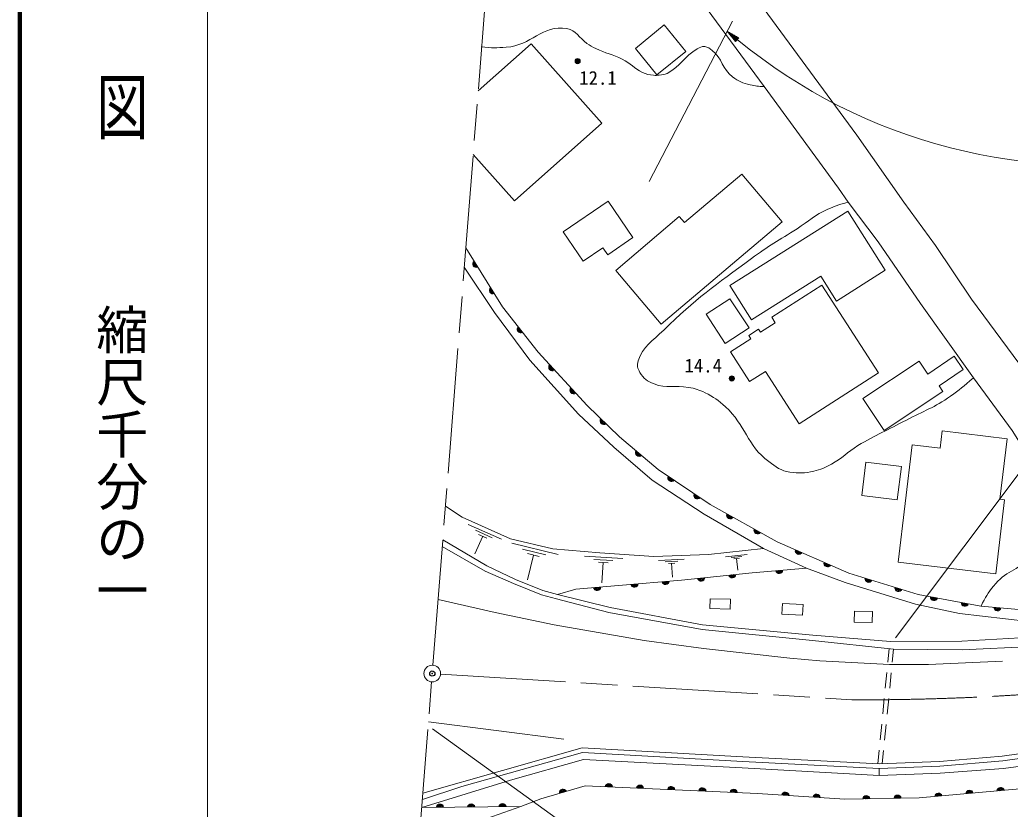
# Model space of a CAD drawing. Units: millimetres, scale not verified. Extents: x 40000 to 680000, y 20000 to 380000.
# Drawn here: x 40000 to 135046, y 242493 to 318249 of the extents above; entities that cross this region are included whole.
import ezdxf
from ezdxf.enums import TextEntityAlignment as Align

# ---------------------------------------------------------------- set-up
doc = ezdxf.new("R2010")
doc.units = ezdxf.units.MM
doc.header["$LTSCALE"] = 1000
doc.header["$PDMODE"] = 32
doc.header["$PDSIZE"] = 500
doc.linetypes.add('CHAIN', pattern=[18.5, 12, -1.5, 3.5, -1.5])
for name, color, linetype, lineweight in [('M-BGD', 7, 'Continuous', 13), ('M-BMK', 2, 'CHAIN', 13), ('M-BMK-SRVR', 3, 'Continuous', 13), ('M-STR-HTXT', 7, 'Continuous', 13), ('M-STR-STRC', 7, 'Continuous', 13), ('M-STR-STRD', 7, 'Continuous', 13), ('M-TTL', 2, 'Continuous', 140), ('M-TTL-BAND', 7, 'Continuous', 13)]:
    doc.layers.add(name, color=color, linetype=linetype, lineweight=lineweight)
doc.layers.add('M-OTRS', color=6, linetype='Continuous')
doc.styles.add('@ＭＳ ゴシック', font='')
doc.styles.add('ＭＳ ゴシック', font='')
doc.styles.get('@ＭＳ ゴシック').set_extended_font_data('@MS Gothic')
doc.styles.get('ＭＳ ゴシック').set_extended_font_data('MS Gothic')

msp = doc.modelspace()

# ---------------------------------------------------------------- linework, layer by layer
at = {"layer": 'M-BGD'}
for p, q in [((83513, 305316), (87473, 300864)), ((83025, 269828), (86212, 268406)), ((83727, 269260), (85320, 268549)), ((84428, 268692), (83670, 266993)), ((84030, 268870), (84827, 268514)), ((87207, 268010), (91650, 266939)), ((88246, 267446), (90468, 266910)), ((89285, 266882), (88714, 264513)), ((88730, 267016), (89841, 266748)), ((94194, 266773), (97856, 266541)), ((95094, 266471), (96925, 266355)), ((95536, 266198), (96452, 266140)), ((95994, 266169), (95870, 264215)), ((101303, 266357), (103773, 266485)), ((101929, 266224), (103164, 266289)), ((107733, 266718), (109799, 266933)), ((108264, 266634), (109297, 266741)), ((108536, 266523), (109053, 266577)), ((108795, 266550), (108909, 265448)), ((102246, 266076), (102864, 266108)), ((102555, 266092), (102624, 264774)), ((123299, 256611), (123424, 257903)), ((123861, 257857), (123735, 256590)), ((123058, 254122), (123203, 255615)), ((123636, 255595), (123488, 254102)), ((122818, 251634), (122962, 253127)), ((123388, 253107), (123240, 251614)), ((122578, 249145), (122722, 250639)), ((123141, 250619), (122992, 249127)), ((122357, 246858), (122482, 248150)), ((122893, 248132), (122767, 246864)), ((122461, 246396), (122457, 245725))]:
    msp.add_line(p, q, dxfattribs=at)
for points in [[(95700, 330045), (96800, 329368), (98748, 327674), (100780, 325558), (102727, 323356), (105521, 319885), (111448, 311842), (118560, 302105), (119491, 300750), (122370, 296940), (126434, 291014), (131514, 283902), (135239, 278822), (136086, 277467), (138033, 274842), (139049, 273742), (141410, 271649)], [(103320, 329368), (104082, 328606), (105521, 326574), (107638, 324118), (110178, 320986), (120338, 307185), (124825, 300750), (127873, 296602), (131344, 291437), (137610, 282970), (139557, 280261), (140742, 278737), (141758, 277636), (143452, 276112), (144891, 275012), (145822, 274419), (147092, 273742), (148278, 273234), (150310, 272641), (151580, 272387), (152765, 272302)], [(87473, 300864), (95854, 308322), (89067, 315949), (83995, 311436)], [(82805, 296353), (86339, 290718), (89731, 286341), (94436, 281219), (97561, 278227), (101254, 275102), (106261, 271720), (112689, 268160), (119560, 265141), (126201, 263108), (132220, 261972), (138399, 261430), (145128, 261377), (148839, 261670), (155569, 262646), (162689, 264413), (171797, 268089), (179878, 271689)], [(82660, 294514), (85546, 290164), (88940, 285600), (93619, 280398), (96993, 277224), (100695, 274059), (105693, 270796), (111370, 267498), (115507, 265616), (119223, 264234), (125969, 262168), (130187, 261262), (136801, 260498), (144897, 260178), (148981, 260529), (155755, 261697), (160372, 262843), (169460, 266042), (180293, 270768)], [(111370, 267498), (106079, 266948), (100841, 266752), (95657, 267081), (91147, 267472), (87098, 268448), (82464, 270517), (80850, 271559)], [(91608, 263095), (96651, 261834), (105511, 260192), (116111, 259189), (123568, 258576), (130404, 258603), (137116, 259011), (143987, 259766), (148284, 260352), (156416, 261710), (160305, 262722), (169449, 265980), (180318, 270712)], [(91493, 262680), (96531, 261364), (105471, 259743), (116062, 258678), (123861, 257857), (130430, 257798), (137196, 258101), (144086, 258967), (148405, 259556), (156584, 260922), (160542, 261952), (169745, 265231), (180725, 269808)], [(80596, 268349), (84826, 265847), (87560, 264551), (90206, 263485), (91608, 263095)], [(80546, 267714), (84644, 265345), (87387, 264156), (90067, 263077), (91493, 262680)], [(91608, 263095), (93348, 263601), (97468, 263956), (103505, 264471), (110269, 265190), (115507, 265616)], [(78678, 244031), (93963, 248383), (109399, 247526), (122464, 246852), (128257, 247082), (134289, 247577), (141353, 248569), (144053, 249039), (149087, 249731), (156091, 251208), (161524, 252641), (171458, 255842), (177148, 258110), (184619, 261523)], [(78630, 243419), (82435, 244664), (94016, 247923), (109375, 247070), (122461, 246396), (128285, 246626), (134339, 247124), (141424, 248118), (144123, 248588), (149165, 249281), (156197, 250763), (161648, 252202), (171804, 255229), (177504, 257440), (184988, 260787)], [(78570, 242669), (87092, 245279), (94090, 247248), (109322, 246458), (122457, 245725), (128325, 245958), (134391, 246400), (141317, 247328), (144274, 247749), (149280, 248621), (156351, 250112), (161829, 251557), (172021, 254595), (177743, 256916), (185267, 260423)], [(185267, 260423), (185853, 259495), (183563, 258447), (172217, 253769), (163321, 250395), (154195, 247474), (145494, 245503), (135960, 244438), (126318, 243586), (119163, 243461), (110782, 244012), (94252, 244749), (89990, 243488), (88073, 242751), (78570, 242669)], [(78281, 238998), (82648, 240847), (88073, 242751)]]:
    msp.add_lwpolyline(points, dxfattribs=at)
for points in [[(101145, 312956), (103915, 315211), (101844, 317756), (99074, 315501)], [(101546, 289048), (113155, 298876), (109286, 303446), (103776, 298782), (103288, 299359), (97189, 294195)], [(98840, 297354), (96453, 300850), (92148, 297910), (94074, 295089), (95965, 296380), (96426, 295706)], [(108144, 292747), (119451, 299899), (123050, 294209), (118379, 291254), (116858, 293659), (110222, 289462)], [(114795, 279473), (122402, 284363), (116979, 292799), (112163, 289703), (112504, 289173), (111090, 288263), (110898, 288562), (109949, 287951), (110155, 287630), (108197, 286372), (110025, 283529), (111555, 284513)], [(105862, 289987), (107701, 287180), (109981, 288673), (108142, 291481)], [(126307, 285496), (120913, 281906), (122956, 278837), (128584, 282582), (128217, 283133), (130536, 284676), (129685, 285954), (127133, 284255)], [(124284, 266206), (125632, 277457), (128318, 277135), (128517, 278794), (134755, 278047), (134061, 272246), (134505, 272193), (133654, 265084)], [(120806, 272595), (124214, 272182), (124602, 275385), (121194, 275798)], [(106234, 261759), (108188, 261705), (108213, 262638), (106260, 262691)], [(113133, 261208), (115130, 261102), (115185, 262125), (113187, 262231)], [(120084, 260436), (121815, 260409), (121831, 261474), (120100, 261500)]]:
    msp.add_lwpolyline(points, close=True, dxfattribs=at)
for centre, radius in [((93532, 314283), 250), ((93532, 314283), 204), ((93532, 314283), 159), ((93532, 314283), 114), ((93532, 314283), 68.2), ((93532, 314283), 22.7), ((108323, 283830), 250), ((108323, 283830), 204), ((108323, 283830), 159), ((108323, 283830), 114), ((108323, 283830), 68.2), ((108323, 283830), 22.7)]:
    msp.add_circle(centre, radius, dxfattribs=at)
for centre, radius, start, end in [((83821, 294835), 354, 130.89092, 293.2961), ((83821, 294835), 283, 133.11496, 291.07206), ((83821, 294835), 212, 136.86129, 287.32573), ((83821, 294835), 142, 144.57302, 279.61401), ((83821, 294835), 100, 154.89068, 269.29634), ((85415, 292294), 354, 130.89092, 293.2961), ((85415, 292294), 283, 133.11496, 291.07206), ((85415, 292294), 212, 136.86129, 287.32573), ((85415, 292294), 142, 144.57302, 279.61401), ((85415, 292294), 100, 154.89068, 269.29634), ((88078, 288563), 354, 136.56765, 298.97283), ((88078, 288563), 283, 138.79169, 296.74879), ((88078, 288563), 212, 142.53801, 293.00246), ((88078, 288563), 142, 150.24974, 285.29073), ((88078, 288563), 100, 160.56741, 274.97307), ((91108, 284922), 354, 141.36626, 303.77144), ((91108, 284922), 283, 143.5903, 301.5474), ((91108, 284922), 212, 147.33662, 297.80107), ((91108, 284922), 142, 155.04835, 290.08934), ((91108, 284922), 100, 165.36602, 279.77168), ((93138, 282712), 354, 141.36626, 303.77144), ((93138, 282712), 283, 143.5903, 301.5474), ((93138, 282712), 212, 147.33662, 297.80107), ((93138, 282712), 142, 155.04835, 290.08934), ((93138, 282712), 100, 165.36602, 279.77168), ((96036, 279762), 354, 145.04458, 307.44976), ((96036, 279762), 283, 147.26862, 305.22572), ((96036, 279762), 212, 151.01495, 301.4794), ((96036, 279762), 142, 158.72668, 293.76767), ((96036, 279762), 100, 169.04434, 283.45), ((99442, 276706), 354, 148.56105, 310.96623), ((99442, 276706), 283, 150.78509, 308.74219), ((99442, 276706), 212, 154.53142, 304.99587), ((99442, 276706), 142, 162.24315, 297.28414), ((99442, 276706), 100, 172.56081, 286.96647), ((102545, 274295), 354, 154.75713, 317.16231), ((102545, 274295), 283, 156.98117, 314.93827), ((102545, 274295), 212, 160.72749, 311.19194), ((102545, 274295), 142, 168.43922, 303.48021), ((102545, 274295), 100, 178.75689, 293.16255), ((105031, 272616), 354, 154.75713, 317.16231), ((105031, 272616), 283, 156.98117, 314.93827), ((105031, 272616), 212, 160.72749, 311.19194), ((105031, 272616), 142, 168.43922, 303.48021), ((105031, 272616), 100, 178.75689, 293.16255), ((108189, 270714), 354, 159.81677, 322.22195), ((108189, 270714), 283, 162.04081, 319.99791), ((108189, 270714), 212, 165.78714, 316.25158), ((108189, 270714), 142, 173.49887, 308.53985), ((108189, 270714), 100, 183.81653, 298.22219), ((110813, 269260), 354, 159.81677, 322.22195), ((110813, 269260), 283, 162.04081, 319.99791), ((110813, 269260), 212, 165.78714, 316.25158), ((110813, 269260), 142, 173.49887, 308.53985), ((110813, 269260), 100, 183.81653, 298.22219), ((114773, 267303), 354, 165.08266, 327.48783), ((114773, 267303), 283, 167.30669, 325.2638), ((114773, 267303), 212, 171.05302, 321.51747), ((114773, 267303), 142, 178.76475, 313.80574), ((114773, 267303), 100, 189.08241, 303.48808), ((117520, 266097), 354, 165.08266, 327.48783), ((117520, 266097), 283, 167.30669, 325.2638), ((117520, 266097), 212, 171.05302, 321.51747), ((112884, 265457), 354, 193.44852, 355.8537), ((112884, 265457), 283, 195.67256, 353.62966), ((112884, 265457), 212, 199.41888, 349.88333), ((112884, 265457), 142, 207.13061, 342.1716), ((112884, 265457), 100, 217.44828, 331.85394), ((117520, 266097), 142, 178.76475, 313.80574), ((117520, 266097), 100, 189.08241, 303.48808), ((101976, 264395), 354, 193.6726, 356.07778), ((101976, 264395), 283, 195.89664, 353.85374), ((101976, 264395), 212, 199.64297, 350.10742), ((101976, 264395), 142, 207.3547, 342.39569), ((101976, 264395), 100, 217.67236, 332.07803), ((105390, 264726), 354, 194.86512, 357.2703), ((105390, 264726), 283, 197.08916, 355.04626), ((105390, 264726), 212, 200.83549, 351.29993), ((105390, 264726), 142, 208.54722, 343.58821), ((105390, 264726), 100, 218.86488, 333.27054), ((108373, 265043), 354, 194.86512, 357.2703), ((108373, 265043), 283, 197.08916, 355.04626), ((108373, 265043), 212, 200.83549, 351.29993), ((108373, 265043), 142, 208.54722, 343.58821), ((108373, 265043), 100, 218.86488, 333.27054), ((121462, 264616), 354, 171.77546, 334.18063), ((121462, 264616), 283, 173.99949, 331.9566), ((121462, 264616), 212, 177.74582, 328.21027), ((121462, 264616), 142, 185.45755, 320.49854), ((121462, 264616), 100, 195.77521, 310.18088), ((95403, 263832), 354, 193.72452, 356.1297), ((95403, 263832), 283, 195.94856, 353.90566), ((95403, 263832), 212, 199.69489, 350.15933), ((95403, 263832), 142, 207.40662, 342.4476), ((95403, 263832), 100, 217.72428, 332.12994), ((98987, 264140), 354, 193.6726, 356.07778), ((98987, 264140), 283, 195.89664, 353.85374), ((98987, 264140), 212, 199.64297, 350.10742), ((98987, 264140), 142, 207.3547, 342.39569), ((98987, 264140), 100, 217.67236, 332.07803), ((124331, 263737), 354, 171.77546, 334.18063), ((124331, 263737), 283, 173.99949, 331.9566), ((124331, 263737), 212, 177.74582, 328.21027), ((124331, 263737), 142, 185.45755, 320.49854), ((124331, 263737), 100, 195.77521, 310.18088), ((127746, 262871), 354, 178.10634, 340.51152), ((127746, 262871), 283, 180.33038, 338.28748), ((127746, 262871), 212, 184.07671, 334.54115), ((127746, 262871), 142, 191.78843, 326.82942), ((127746, 262871), 100, 202.1061, 316.51176), ((130694, 262315), 354, 178.10634, 340.51152), ((130694, 262315), 283, 180.33038, 338.28748), ((130694, 262315), 212, 184.07671, 334.54115), ((130694, 262315), 142, 191.78843, 326.82942), ((130694, 262315), 100, 202.1061, 316.51176), ((133820, 261886), 354, 183.7886, 346.19378), ((133820, 261886), 283, 186.01264, 343.96974), ((133820, 261886), 212, 189.75896, 340.22341), ((133820, 261886), 142, 197.47069, 332.51168), ((133820, 261886), 100, 207.78835, 322.19402), ((92136, 244066), 354, 25.27738, 187.68256), ((92136, 244066), 283, 27.50142, 185.45852), ((92136, 244066), 212, 31.24775, 181.7122), ((96520, 244593), 354, 6.2451, 168.65028), ((96520, 244593), 283, 8.46914, 166.42624), ((96520, 244593), 212, 12.21546, 162.67991), ((96520, 244593), 142, 19.92719, 154.96818), ((96520, 244593), 100, 30.24486, 144.65052), ((99517, 244460), 354, 6.2451, 168.65028), ((99517, 244460), 283, 8.46914, 166.42624), ((99517, 244460), 212, 12.21546, 162.67991), ((99517, 244460), 142, 19.92719, 154.96818), ((99517, 244460), 100, 30.24486, 144.65052), ((102514, 244326), 354, 6.2451, 168.65028), ((102514, 244326), 283, 8.46914, 166.42624), ((102514, 244326), 212, 12.21546, 162.67991), ((102514, 244326), 142, 19.92719, 154.96818), ((102514, 244326), 100, 30.24486, 144.65052), ((105511, 244193), 354, 6.2451, 168.65028), ((105511, 244193), 283, 8.46914, 166.42624), ((105511, 244193), 212, 12.21546, 162.67991), ((105511, 244193), 142, 19.92719, 154.96818), ((105511, 244193), 100, 30.24486, 144.65052), ((108509, 244059), 354, 6.2451, 168.65028), ((108509, 244059), 283, 8.46914, 166.42624), ((108509, 244059), 212, 12.21546, 162.67991), ((131144, 243958), 354, 13.8491, 176.25428), ((134132, 244222), 354, 13.8491, 176.25428), ((134132, 244222), 283, 16.07314, 174.03024), ((134132, 244222), 212, 19.81947, 170.28391), ((134132, 244222), 142, 27.53119, 162.57218), ((134132, 244222), 100, 37.84886, 152.25452), ((92136, 244066), 142, 38.95948, 174.00047), ((92136, 244066), 100, 49.27714, 163.6828), ((108509, 244059), 142, 19.92719, 154.96818), ((108509, 244059), 100, 30.24486, 144.65052), ((113472, 243781), 354, 5.03974, 167.44492), ((113472, 243781), 283, 7.26378, 165.22088), ((113472, 243781), 212, 11.0101, 161.47455), ((113472, 243781), 142, 18.72183, 153.76282), ((113472, 243781), 100, 29.03949, 143.44516), ((116466, 243584), 354, 5.03974, 167.44492), ((116466, 243584), 283, 7.26378, 165.22088), ((116466, 243584), 212, 11.0101, 161.47455), ((116466, 243584), 142, 18.72183, 153.76282), ((116466, 243584), 100, 29.03949, 143.44516), ((121242, 243443), 354, 9.79252, 172.1977), ((121242, 243443), 283, 12.01656, 169.97366), ((121242, 243443), 212, 15.76289, 166.22734), ((121242, 243443), 142, 23.47462, 158.51561), ((121242, 243443), 100, 33.79228, 148.19794), ((124241, 243496), 354, 9.79252, 172.1977), ((124241, 243496), 283, 12.01656, 169.97366), ((124241, 243496), 212, 15.76289, 166.22734), ((124241, 243496), 142, 23.47462, 158.51561), ((124241, 243496), 100, 33.79228, 148.19794), ((128155, 243694), 354, 13.8491, 176.25428), ((128155, 243694), 283, 16.07314, 174.03024), ((128155, 243694), 212, 19.81947, 170.28391), ((128155, 243694), 142, 27.53119, 162.57218), ((128155, 243694), 100, 37.84886, 152.25452), ((131144, 243958), 283, 16.07314, 174.03024), ((131144, 243958), 212, 19.81947, 170.28391), ((131144, 243958), 142, 27.53119, 162.57218), ((131144, 243958), 100, 37.84886, 152.25452), ((80322, 242630), 354, 9.29472, 171.6999), ((80322, 242630), 283, 11.51876, 169.47586), ((80322, 242630), 212, 15.26508, 165.72953), ((80322, 242630), 142, 22.97681, 158.0178), ((80322, 242630), 100, 33.29448, 147.70014), ((83322, 242656), 354, 9.29472, 171.6999), ((83322, 242656), 283, 11.51876, 169.47586), ((83322, 242656), 212, 15.26508, 165.72953), ((83322, 242656), 142, 22.97681, 158.0178), ((83322, 242656), 100, 33.29448, 147.70014), ((86322, 242682), 354, 9.29472, 171.6999), ((86322, 242682), 283, 11.51876, 169.47586), ((86322, 242682), 212, 15.26508, 165.72953), ((86322, 242682), 142, 22.97681, 158.0178), ((86322, 242682), 100, 33.29448, 147.70014)]:
    msp.add_arc(centre, radius, start, end, dxfattribs=at)
for points, knots in [([(84270, 315652), (85336, 315532), (85742, 315565), (86683, 315619), (89056, 315757), (90154, 317804), (92498, 317413), (93422, 317259), (93650, 316509), (94430, 315990), (94751, 315777), (94927, 315647), (95276, 315482), (96243, 315027), (96866, 314955), (97816, 314466), (98624, 314051), (98947, 313594), (99764, 313196), (100146, 313010), (100394, 312968), (100817, 312921), (101027, 312897), (101148, 312926), (101358, 312952), (101665, 312990), (101861, 312967), (102134, 313112), (103421, 313791), (103771, 314720), (105016, 315473), (105263, 315622), (105439, 315697), (105726, 315673), (106042, 315646), (106203, 315508), (106452, 315313), (107438, 314545), (107388, 313508), (108400, 312773), (108987, 312347), (109388, 312182), (110093, 312011), (110611, 311885), (110839, 311860), (111448, 311842)], [0, 0, 0, 0, 1, 1, 1, 2, 2, 2, 3, 3, 3, 4, 4, 4, 5, 5, 5, 6, 6, 6, 7, 7, 7, 8, 8, 8, 9, 9, 9, 10, 10, 10, 11, 11, 11, 12, 12, 12, 13, 13, 13, 14, 14, 14, 15, 15, 15, 15]), ([(119491, 300750), (118585, 300508), (118283, 300392), (117544, 300073), (116289, 299531), (115741, 298933), (114591, 298194), (112870, 297090), (111849, 296552), (110205, 295336), (106797, 292815), (104824, 291440), (101796, 288474), (100722, 287422), (99801, 286941), (99340, 285510), (99207, 285096), (99282, 284780), (99510, 284410), (99867, 283829), (100231, 283561), (100864, 283309), (102069, 282829), (102890, 283198), (104166, 282970), (104815, 282854), (105186, 282758), (105775, 282462), (106603, 282047), (107035, 281730), (107722, 281108), (109660, 279354), (109764, 277404), (111871, 275858), (112587, 275334), (113024, 274964), (113903, 274842), (114788, 274720), (115320, 274720), (116189, 274927), (116882, 275092), (117253, 275271), (117882, 275604), (118952, 276171), (119384, 276759), (120422, 277382), (122185, 278441), (123265, 278870), (125079, 279838), (126737, 280722), (127784, 281030), (129312, 282124), (130211, 282767), (130549, 283024), (131514, 283902)], [0, 0, 0, 0, 1, 1, 1, 2, 2, 2, 3, 3, 3, 4, 4, 4, 5, 5, 5, 6, 6, 6, 7, 7, 7, 8, 8, 8, 9, 9, 9, 10, 10, 10, 11, 11, 11, 12, 12, 12, 13, 13, 13, 14, 14, 14, 15, 15, 15, 16, 16, 16, 17, 17, 17, 18, 18, 18, 18]), ([(132248, 261969), (132664, 262872), (132900, 263208), (133449, 263910), (134532, 265297), (135710, 265470), (137102, 266545), (138492, 267619), (139035, 268548), (140558, 269422), (141099, 269733), (141308, 269865), (141977, 270152)], [0, 0, 0, 0, 1, 1, 1, 2, 2, 2, 3, 3, 3, 4, 4, 4, 4])]:
    msp.add_open_spline(points, degree=3, knots=knots, dxfattribs=at)
at = {"layer": 'M-BMK'}
for p, q in [((79646, 256308), (85423, 329528)), ((80382, 255461), (119863, 252987)), ((78216, 238176), (79521, 254713))]:
    msp.add_line(p, q, dxfattribs=at)
msp.add_arc((120595, 494808), 241822, 269.82662, 276.43534, dxfattribs=at)
at = {"layer": 'M-BMK-SRVR'}
msp.add_circle((79584, 255511), 800, dxfattribs=at)
at = {"layer": 'M-OTRS'}
msp.add_point((79584, 255511), dxfattribs=at)
at = {"layer": 'M-STR-HTXT'}
for p, q in [((100414, 302725), (108392, 318113)), ((107898, 317160), (108680, 316154)), ((107898, 317160), (109007, 316532)), ((107898, 317160), (108844, 316343)), ((108811, 316305), (108054, 316959)), ((108876, 316381), (108119, 317035)), ((108211, 316758), (108778, 316267)), ((108341, 316909), (108909, 316419)), ((108745, 316230), (108367, 316556)), ((108942, 316457), (108563, 316783)), ((108680, 316154), (109007, 316532)), ((108785, 316658), (108974, 316494)), ((108524, 316355), (108713, 316192)), ((124035, 258931), (143750, 285212))]:
    msp.add_line(p, q, dxfattribs=at)
msp.add_arc((142424, 357133), 52819, 230.537, 280.7054, dxfattribs=at)
at = {"layer": 'M-STR-STRC'}
msp.add_line((79617, 250195), (100391, 235233), dxfattribs=at)
at = {"layer": 'M-STR-STRD'}
msp.add_line((79217, 250869), (92205, 249201), dxfattribs=at)
for points in [[(80143, 262608), (85624, 261380), (91297, 260195), (99933, 258671), (105606, 257909), (113903, 256978), (116782, 256724), (123470, 256370)], [(123470, 256370), (127196, 256370), (134308, 256709)]]:
    msp.add_lwpolyline(points, dxfattribs=at)
at = {"layer": 'M-TTL'}
msp.add_line((40000, 380000), (40000, 20000), dxfattribs=at)
at = {"layer": 'M-TTL-BAND'}
msp.add_line((58000, 370000), (58000, 20000), dxfattribs=at)

# ---------------------------------------------------------------- texts
at = {"layer": 'M-BGD', "style": 'ＭＳ ゴシック'}
for s, p in [('12.1', (93692, 311619)), ('14.4', (103795, 284008))]:
    msp.add_text(s, height=1320, dxfattribs=at).set_placement(p, align=Align.BOTTOM_LEFT)
at = {"layer": 'M-TTL-BAND', "style": '@ＭＳ ゴシック', "width": 1.4}
msp.add_text('平  面  図', height=3666, rotation=270, dxfattribs=at).set_placement((49777, 306475), align=Align.MIDDLE_RIGHT)
at = {"layer": 'M-TTL-BAND', "style": '@ＭＳ ゴシック'}
msp.add_text('縮尺千分の一', height=3666, rotation=270, dxfattribs=at).set_placement((49777, 261030), align=Align.MIDDLE_RIGHT)

doc.saveas('drawing.dxf')
